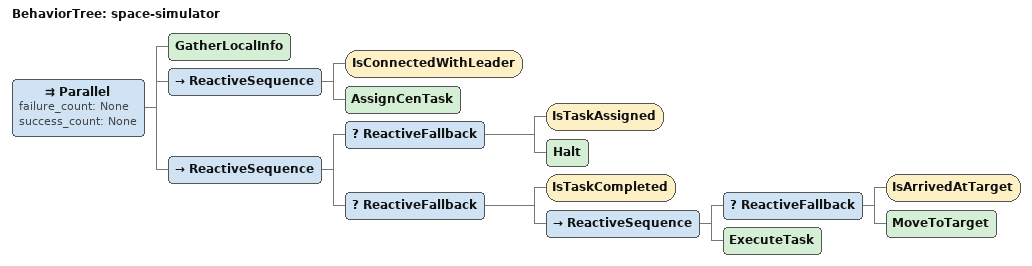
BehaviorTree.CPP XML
<?xml version="1.0" encoding="UTF-8"?>
<root BTCPP_format="4">
  <BehaviorTree ID="space-simulator">
    <Parallel failure_count="None"
              success_count="None">
      <GatherLocalInfo/>
      <ReactiveSequence>
        <IsConnectedWithLeader/>
        <AssignCenTask/>
      </ReactiveSequence>
      <ReactiveSequence>
        <ReactiveFallback>
          <IsTaskAssigned/>
          <Halt/>
        </ReactiveFallback>
        <ReactiveFallback>
          <IsTaskCompleted/>
          <ReactiveSequence>
            <ReactiveFallback>
              <IsArrivedAtTarget/>
              <MoveToTarget/>
            </ReactiveFallback>
            <ExecuteTask/>
          </ReactiveSequence>
        </ReactiveFallback>
      </ReactiveSequence>
    </Parallel>
  </BehaviorTree>

</root>
